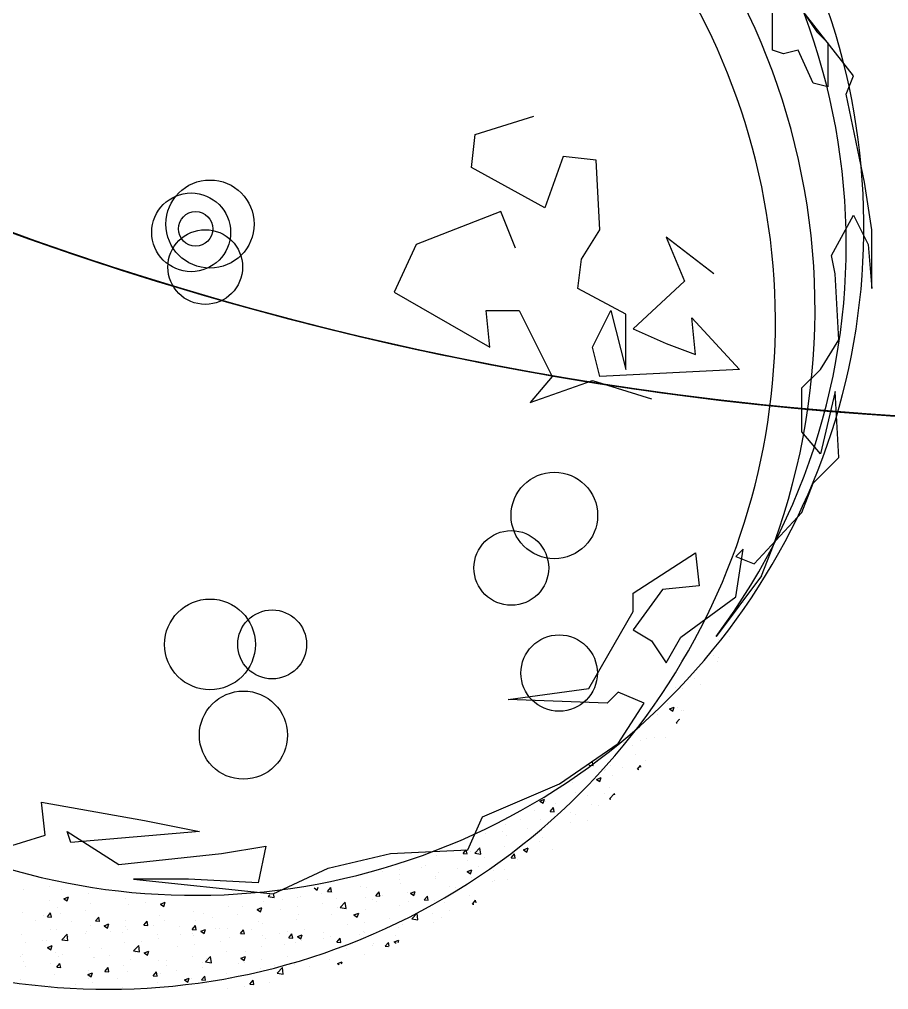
# Model space of a CAD drawing. Extents: x 652 to 897, y 187 to 370.
# Drawn here: x 849.942 to 850.556, y 228.694 to 229.38 of the extents above; entities that cross this region are included whole.
import ezdxf

# ---------------------------------------------------------------- set-up
doc = ezdxf.new("R2010")
doc.units = 0
doc.layers.get('0').update_dxf_attribs({"linetype": 'CONTINUOUS'})
doc.layers.add('40', color=3, linetype='CONTINUOUS')
doc.layers.add('ROAD', color=1, linetype='CONTINUOUS')

# ---------------------------------------------------------------- blocks, each defined once
blk = doc.blocks.new('PLANT90')
for start, end in [(98.1984, 120.329), (53.1984, 75.329), (143.1984, 165.329), (8.1984, 30.329), (188.1984, 210.329), (323.1984, 345.329), (233.1984, 255.329), (278.1984, 300.329)]:
    blk.add_arc((121.2, -11.9), 5000, start, end)
blk = doc.blocks.new('WH34')
at = {"layer": '40', "color": 3}
for p, q in [((214.18, -111.43), (197.29, -134.05)), ((211.74, -116.64), (211.74, -116.64)), ((207.33, -121.23), (207.33, -121.23)), ((198.15, -135.16), (198.15, -135.16)), ((202.36, -133.94), (202.36, -133.94)), ((196.53, -141.12), (196.53, -141.12)), ((197.85, -143.48), (197.85, -143.48)), ((198.28, -141.97), (198.28, -141.97)), ((187.94, -149.11), (187.94, -149.11)), ((189.42, -149.51), (189.42, -149.51)), ((182.23, -153.08), (182.23, -153.08)), ((184.91, -153.41), (184.91, -153.41)), ((191.7, -151.83), (191.7, -151.83)), ((179.17, -158.86), (179.17, -158.86)), ((179.94, -160.97), (181.69, -160.3)), ((179.94, -160.97), (181.19, -161.81)), ((181.18, -161.81), (181.69, -160.3)), ((182.91, -160.36), (182.91, -160.36)), ((184.61, -161.73), (184.61, -161.73)), ((185.13, -161.69), (185.13, -161.69)), ((171.77, -163.49), (171.77, -163.49)), ((175.66, -162.94), (175.66, -162.94)), ((182.53, -166.18), (183.73, -164.74)), ((183.76, -164.93), (183.73, -164.75)), ((182.53, -166.18), (182.81, -166.2)), ((169.08, -172.8), (169.08, -172.8)), ((171.47, -171.81), (171.47, -171.81)), ((174.3, -171.64), (174.3, -171.64)), ((178.55, -171.55), (178.55, -171.55)), ((162.82, -173.62), (162.82, -173.62)), ((166.23, -174.43), (166.23, -174.43)), ((152.72, -180.28), (152.72, -180.28)), ((167.3, -177.78), (167.3, -177.78)), ((171.17, -180.13), (171.17, -180.13)), ((150.13, -181.85), (150.31, -181.63)), ((150.13, -181.85), (151.63, -181.98)), ((151.63, -181.98), (151.41, -180.79)), ((155.98, -183.78), (155.98, -183.78)), ((156.25, -183.48), (156.25, -183.48)), ((158.18, -182.01), (158.18, -182.01)), ((162.5, -182.66), (162.5, -182.66)), ((168.06, -183.42), (169.27, -181.98)), ((168.06, -183.42), (168.65, -183.47)), ((169.39, -182.63), (169.27, -181.98)), ((152.85, -187.16), (154.6, -186.49)), ((152.85, -187.16), (154.1, -188)), ((154.1, -188.01), (154.6, -186.5)), ((158.71, -185.77), (158.71, -185.77)), ((144.13, -188.27), (144.13, -188.27)), ((157.88, -190.33), (157.88, -190.33)), ((131.85, -195.23), (133.6, -194.56)), ((133.09, -196.07), (133.6, -194.56)), ((145.25, -191.93), (145.25, -191.93)), ((149.67, -193.34), (149.67, -193.34)), ((155.93, -192.52), (155.93, -192.52)), ((157.68, -194.43), (159.62, -192.4)), ((157.68, -194.43), (158.15, -194.5)), ((159.69, -192.96), (159.62, -192.4)), ((131.85, -195.23), (133.09, -196.07)), ((133.88, -195.42), (133.88, -195.42)), ((135.67, -199.08), (136.88, -197.65)), ((137.16, -199.22), (136.87, -197.65)), ((137.77, -195.99), (137.77, -195.99)), ((151.12, -196.55), (151.12, -196.55)), ((153.68, -197.02), (153.68, -197.02)), ((129.7, -198.79), (129.7, -198.79)), ((132.11, -202.01), (132.11, -202.01)), ((135.67, -199.08), (137.16, -199.21)), ((139.1, -199.52), (139.1, -199.52)), ((143.04, -199.35), (143.04, -199.35)), ((144.95, -200.25), (144.95, -200.25)), ((119.13, -203.89), (119.13, -203.89)), ((124.52, -202.03), (124.52, -202.03)), ((127.3, -205.28), (127.3, -205.28)), ((143.09, -203.2), (143.09, -203.2)), ((149.35, -202.38), (149.35, -202.38)), ((111.58, -207.35), (111.58, -207.35)), ((117.84, -206.53), (117.84, -206.53)), ((119.45, -208.13), (119.45, -208.13)), ((132.8, -208.7), (132.8, -208.7)), ((107.63, -214.64), (109.58, -212.62)), ((109.85, -214.99), (109.58, -212.62)), ((118.82, -212.21), (118.82, -212.21)), ((125.77, -213.36), (127.52, -212.68)), ((127.01, -214.2), (127.51, -212.69)), ((131.81, -210.34), (131.81, -210.34)), ((93.36, -215.57), (93.36, -215.57)), ((103.28, -214.75), (104.48, -213.31)), ((103.28, -214.75), (104.77, -214.88)), ((104.77, -214.88), (104.48, -213.32)), ((106.19, -213.81), (106.19, -213.81)), ((107.63, -214.64), (109.85, -214.99)), ((111.26, -216.39), (111.26, -216.39)), ((120.73, -215.14), (120.73, -215.14)), ((121.21, -216.32), (122.41, -214.88)), ((121.21, -216.32), (122.7, -216.45)), ((122.7, -216.45), (122.41, -214.89)), ((125.77, -213.36), (127.01, -214.2)), ((136.52, -213.06), (136.52, -213.06)), ((87.89, -219.78), (87.89, -219.78)), ((89.21, -219.29), (89.21, -219.29)), ((105, -217.21), (105, -217.21)), ((108.91, -219.45), (108.91, -219.45)), ((123.49, -216.94), (123.49, -216.94)), ((73.48, -221.36), (73.48, -221.36)), ((79.74, -220.54), (79.74, -220.54)), ((79.82, -222.58), (79.82, -222.58)), ((93.16, -223.14), (93.16, -223.14)), ((94.33, -221.95), (94.33, -221.95)), ((101.24, -220.35), (101.24, -220.35)), ((104.76, -221.42), (106.51, -220.75)), ((104.76, -221.42), (106, -222.26)), ((105.89, -222.13), (105.89, -222.13)), ((106, -222.26), (106.51, -220.75)), ((114.58, -220.91), (114.58, -220.91)), ((118.52, -220.53), (118.52, -220.53)), ((-50.54, -226.85), (-50.54, -226.85)), ((49.07, -228.32), (49.42, -227.26)), ((65.17, -226.95), (65.17, -226.95)), ((79.75, -224.45), (79.75, -224.45)), ((80.07, -225.77), (80.07, -225.77)), ((93.05, -223.89), (93.05, -223.89)), ((98.42, -227.07), (98.42, -227.07)), ((104.68, -226.25), (104.68, -226.25)), ((106.51, -223.7), (106.51, -223.7)), ((114.15, -225), (114.15, -225)), ((114.9, -224.93), (114.9, -224.93)), ((119.85, -224.27), (119.85, -224.27)), ((-60.13, -228.19), (-60.13, -228.19)), ((-46, -228.1), (-46, -228.1)), ((-45.04, -231.54), (-43.29, -230.87)), ((-43.79, -232.38), (-43.29, -230.87)), ((-35.86, -229.56), (-35.86, -229.56)), ((30.9, -230.72), (31.48, -230.12)), ((30.9, -230.72), (33.12, -231.07)), ((33.12, -231.07), (32.99, -229.93)), ((42.88, -230.8), (42.88, -230.8)), ((47.93, -227.55), (49.07, -228.32)), ((50.59, -229.46), (50.59, -229.46)), ((52.95, -228.85), (54.16, -227.41)), ((52.95, -228.85), (54.44, -228.98)), ((54.44, -228.98), (54.15, -227.42)), ((54.61, -229.13), (54.61, -229.13)), ((67.44, -227.37), (67.44, -227.37)), ((70.88, -230.42), (72.09, -228.98)), ((70.88, -230.42), (72.38, -230.55)), ((72.37, -230.55), (72.09, -228.98)), ((73.17, -230.4), (73.17, -230.4)), ((82.63, -229.15), (82.63, -229.15)), ((83.75, -229.48), (85.5, -228.81)), ((83.75, -229.48), (85, -230.32)), ((85, -230.32), (85.5, -228.81)), ((85.74, -229.94), (85.74, -229.94)), ((88.81, -231.99), (90.02, -230.55)), ((90.31, -232.12), (90.02, -230.55)), ((100.32, -227.44), (100.32, -227.44)), ((105.59, -230.46), (105.59, -230.46)), ((-50.44, -232.06), (-50.44, -232.06)), ((-45.04, -231.54), (-43.79, -232.38)), ((-34.97, -233.15), (-34.97, -233.15)), ((-21.99, -231.28), (-21.99, -231.28)), ((-21.06, -233.81), (-21.06, -233.81)), ((-14.8, -232.99), (-14.8, -232.99)), ((-9.11, -233.54), (-7.36, -232.87)), ((-9.11, -233.54), (-7.86, -234.38)), ((-7.87, -234.38), (-7.36, -232.87)), ((16.16, -234.36), (16.16, -234.36)), ((21.43, -234.46), (21.43, -234.46)), ((28.99, -232.6), (28.99, -232.6)), ((36.01, -231.96), (36.01, -231.96)), ((41.62, -231), (41.62, -231)), ((51.12, -233.3), (51.12, -233.3)), ((56.23, -231.36), (56.23, -231.36)), ((57.58, -234.86), (59.53, -232.83)), ((59.8, -235.21), (59.53, -232.83)), ((66.91, -231.22), (66.91, -231.22)), ((69.57, -231.93), (69.57, -231.93)), ((71.16, -232.44), (71.16, -232.44)), ((79.77, -234.09), (79.77, -234.09)), ((82.92, -232.49), (82.92, -232.49)), ((88.81, -231.99), (90.31, -232.12)), ((92.75, -232.22), (92.75, -232.22)), ((96.26, -233.05), (96.26, -233.05)), ((106.74, -233.56), (107.95, -232.12)), ((106.74, -233.56), (107.24, -233.6)), ((108.13, -233.08), (107.95, -232.12)), ((-60.43, -236.51), (-60.43, -236.51)), ((-52.58, -237.96), (-52.58, -237.96)), ((-51.17, -238.24), (-49.97, -236.8)), ((-49.68, -238.37), (-49.97, -236.81)), ((-47.6, -234.75), (-47.6, -234.75)), ((-46.32, -237.13), (-46.32, -237.13)), ((-36.85, -235.89), (-36.85, -235.89)), ((-9.45, -237.84), (-9.45, -237.84)), ((3.17, -236.24), (3.17, -236.24)), ((6.85, -236.96), (6.85, -236.96)), ((19.6, -237.45), (19.6, -237.45)), ((26.82, -235.54), (28.57, -234.87)), ((26.82, -235.54), (28.06, -236.38)), ((28.06, -236.39), (28.57, -234.88)), ((35.39, -235.37), (35.39, -235.37)), ((41.65, -234.55), (41.65, -234.55)), ((42, -237.45), (42, -237.45)), ((54.3, -237.45), (54.3, -237.45)), ((56.58, -234.95), (56.58, -234.95)), ((57.58, -234.86), (59.8, -235.2)), ((62.75, -237.55), (64.5, -236.87)), ((62.75, -237.55), (63.99, -238.39)), ((63.99, -238.39), (64.5, -236.88)), ((67.14, -235.69), (67.14, -235.69)), ((84.26, -239), (86.21, -236.97)), ((86.48, -239.34), (86.21, -236.97)), ((91.85, -236.93), (91.85, -236.93)), ((98.11, -236.11), (98.11, -236.11)), ((-55.41, -239.63), (-55.41, -239.63)), ((-51.17, -238.24), (-49.68, -238.37)), ((-42.06, -240.19), (-42.06, -240.19)), ((-35.28, -241.47), (-35.28, -241.47)), ((-33.24, -239.81), (-32.03, -238.37)), ((-33.24, -239.81), (-31.74, -239.94)), ((-31.75, -239.94), (-32.03, -238.38)), ((-30.11, -241.61), (-28.36, -240.93)), ((-30.11, -241.61), (-28.87, -242.44)), ((-28.87, -242.45), (-28.36, -240.94)), ((-28.72, -240.75), (-28.72, -240.75)), ((-22.29, -239.6), (-22.29, -239.6)), ((-15.37, -241.32), (-15.37, -241.32)), ((-15.31, -241.38), (-14.1, -239.94)), ((-15.31, -241.38), (-13.81, -241.51)), ((-13.81, -241.51), (-14.1, -239.94)), ((-11.91, -241.6), (-11.91, -241.6)), ((-7.73, -239.47), (-7.73, -239.47)), ((2.62, -242.95), (3.83, -241.51)), ((4.12, -243.08), (3.83, -241.51)), ((3.88, -239.52), (3.88, -239.52)), ((10.14, -238.7), (10.14, -238.7)), ((27.42, -239.95), (27.42, -239.95)), ((28.69, -240.93), (28.69, -240.93)), ((41.32, -239.32), (41.32, -239.32)), ((60.33, -241.08), (60.33, -241.08)), ((66.59, -240.26), (66.59, -240.26)), ((76.06, -239.01), (76.06, -239.01)), ((80.7, -241.19), (80.7, -241.19)), ((84.26, -239), (86.49, -239.34)), ((92.45, -240.54), (92.45, -240.54)), ((95.28, -238.69), (95.28, -238.69)), ((-60.74, -244.83), (-60.74, -244.83)), ((-50.14, -242.98), (-50.14, -242.98)), ((-47.9, -243.07), (-47.9, -243.07)), ((-45.83, -246.8), (-43.88, -244.77)), ((-43.61, -247.15), (-43.88, -244.77)), ((-36.89, -244.47), (-36.89, -244.47)), ((-36.79, -243.55), (-36.79, -243.55)), ((-27.64, -243.67), (-27.64, -243.67)), ((-23.44, -244.11), (-23.44, -244.11)), ((-22.31, -241.97), (-22.31, -241.97)), ((-21.38, -242.85), (-21.38, -242.85)), ((-10.1, -244.68), (-10.1, -244.68)), ((-2.02, -241.88), (-2.02, -241.88)), ((-1.74, -244.96), (-1.74, -244.96)), ((2.62, -242.95), (4.12, -243.08)), ((2.87, -244.56), (2.87, -244.56)), ((3.25, -245.24), (3.25, -245.24)), ((5.81, -243.61), (7.57, -242.94)), ((5.81, -243.61), (7.06, -244.45)), ((7.06, -244.45), (7.56, -242.94)), ((11.32, -242.45), (11.32, -242.45)), ((12.84, -242.45), (12.84, -242.45)), ((15.85, -242.69), (15.85, -242.69)), ((20.56, -244.52), (21.76, -243.08)), ((20.56, -244.52), (22.05, -244.65)), ((22.05, -244.65), (21.76, -243.08)), ((24.67, -243.01), (24.67, -243.01)), ((28.82, -245.23), (28.82, -245.23)), ((35.07, -244.41), (35.07, -244.41)), ((38.01, -243.57), (38.01, -243.57)), ((38.49, -246.08), (39.69, -244.65)), ((39.98, -246.22), (39.69, -244.65)), ((41.74, -245.61), (43.49, -244.94)), ((42.99, -246.45), (43.49, -244.94)), ((44.54, -243.16), (44.54, -243.16)), ((51.36, -244.14), (51.36, -244.14)), ((64.7, -244.7), (64.7, -244.7)), ((66.13, -243.69), (66.13, -243.69)), ((66.83, -244.01), (66.83, -244.01)), ((78.05, -245.26), (78.05, -245.26)), ((79.46, -242.41), (79.46, -242.41)), ((-59.15, -247.82), (-59.15, -247.82)), ((-52.9, -247), (-52.9, -247)), ((-51.47, -246.97), (-51.47, -246.97)), ((-45.83, -246.8), (-43.6, -247.14)), ((-43.43, -245.75), (-43.43, -245.75)), ((-22.59, -247.92), (-22.59, -247.92)), ((-19.15, -250.94), (-17.2, -248.91)), ((-16.92, -251.28), (-17.2, -248.91)), ((-16.32, -247.46), (-16.32, -247.46)), ((-9.76, -246.16), (-9.76, -246.16)), ((3.56, -248.56), (3.56, -248.56)), ((13.03, -247.31), (13.03, -247.31)), ((16.59, -245.8), (16.59, -245.8)), ((29.94, -246.37), (29.94, -246.37)), ((36.97, -248.7), (36.97, -248.7)), ((38.49, -246.08), (39.98, -246.22)), ((41.01, -247.65), (41.01, -247.65)), ((41.74, -245.61), (42.99, -246.45)), ((43.28, -246.93), (43.28, -246.93)), ((51.55, -246.2), (51.55, -246.2)), ((54, -245.77), (54, -245.77)), ((56.42, -247.65), (57.62, -246.22)), ((56.42, -247.65), (57.91, -247.78)), ((56.63, -247.5), (56.63, -247.5)), ((57.91, -247.79), (57.62, -246.22)), ((69.48, -248.87), (69.48, -248.87)), ((69.97, -248.06), (69.97, -248.06)), ((74.35, -249.22), (75.56, -247.79)), ((75.81, -249.2), (75.55, -247.79)), ((77.67, -247.61), (79.42, -246.94)), ((77.67, -247.61), (78.41, -248.11)), ((79.13, -247.8), (79.42, -246.94)), ((-60.38, -252.33), (-60.38, -252.33)), ((-51.12, -249.67), (-49.37, -249)), ((-51.12, -249.67), (-49.88, -250.51)), ((-49.88, -250.51), (-49.37, -249)), ((-48.21, -251.4), (-48.21, -251.4)), ((-45.48, -252.46), (-45.48, -252.46)), ((-35.58, -249.8), (-35.58, -249.8)), ((-30.9, -249.96), (-30.9, -249.96)), ((-19.15, -250.94), (-16.92, -251.28)), ((-18.49, -251.46), (-18.49, -251.46)), ((-15.19, -251.67), (-13.44, -251)), ((-15.19, -251.67), (-13.95, -252.51)), ((-13.95, -252.51), (-13.44, -251)), ((-2.7, -249.38), (-2.7, -249.38)), ((15.55, -251.01), (15.55, -251.01)), ((22.39, -251.2), (22.39, -251.2)), ((28.39, -249.25), (28.39, -249.25)), ((53.75, -250.94), (53.75, -250.94)), ((60.01, -250.12), (60.01, -250.12)), ((66.53, -252.33), (66.53, -252.33)), ((74.35, -249.22), (75.52, -249.32)), ((-61.04, -253.16), (-61.04, -253.16)), ((-60.06, -254.97), (-60.06, -254.97)), ((-50, -255.61), (-50, -255.61)), ((-47.7, -257.05), (-46.5, -255.61)), ((-47.03, -252.9), (-47.03, -252.9)), ((-46.21, -257.18), (-46.5, -255.61)), ((-34.22, -253.53), (-34.22, -253.53)), ((-33.69, -253.46), (-33.69, -253.46)), ((-27.96, -252.71), (-27.96, -252.71)), ((-20.34, -254.03), (-20.34, -254.03)), ((-10.06, -254.48), (-10.06, -254.48)), ((-7, -254.59), (-7, -254.59)), ((2.57, -252.88), (2.57, -252.88)), ((6.35, -255.15), (6.35, -255.15)), ((7.53, -255.07), (9.48, -253.04)), ((7.53, -255.07), (9.76, -255.42)), ((7.81, -253.7), (7.81, -253.7)), ((9.76, -255.42), (9.48, -253.05)), ((19.69, -255.72), (19.69, -255.72)), ((20.74, -253.67), (22.49, -253)), ((20.74, -253.67), (21.98, -254.51)), ((21.98, -254.51), (22.49, -253)), ((22.24, -255.09), (22.24, -255.09)), ((28.5, -254.27), (28.5, -254.27)), ((37.97, -253.02), (37.97, -253.02)), ((40.71, -255.97), (40.71, -255.97)), ((53.69, -254.1), (53.69, -254.1)), ((56.67, -255.68), (58.42, -255)), ((56.67, -255.68), (57.24, -256.06)), ((58.16, -255.76), (58.42, -255.01)), ((-59.47, -256.86), (-59.47, -256.86)), ((-48.51, -259.72), (-48.51, -259.72)), ((-47.7, -257.05), (-46.21, -257.18)), ((-36.2, -259.73), (-34.45, -259.06)), ((-35.88, -258.12), (-35.88, -258.12)), ((-34.95, -260.58), (-34.45, -259.06)), ((-29.77, -258.61), (-28.56, -257.18)), ((-29.77, -258.61), (-28.28, -258.75)), ((-28.28, -258.75), (-28.57, -257.18)), ((-22.9, -256.24), (-22.9, -256.24)), ((-21.35, -258.71), (-21.35, -258.71)), ((-11.84, -260.18), (-10.63, -258.75)), ((-10.35, -260.32), (-10.63, -258.75)), ((-9.28, -259.24), (-9.28, -259.24)), ((-6.77, -256.21), (-6.77, -256.21)), ((-3.02, -258.42), (-3.02, -258.42)), ((6.45, -257.17), (6.45, -257.17)), ((15.25, -259.33), (15.25, -259.33)), ((28.08, -257.57), (28.08, -257.57)), ((33.04, -256.28), (33.04, -256.28)), ((34.21, -259.21), (36.16, -257.18)), ((34.21, -259.21), (36.44, -259.56)), ((36.44, -259.56), (36.16, -257.18)), ((46.38, -256.84), (46.38, -256.84)), ((-61.35, -261.48), (-61.35, -261.48)), ((-36.2, -259.73), (-34.95, -260.57)), ((-35.93, -261.21), (-35.93, -261.21)), ((-34.53, -262.57), (-34.53, -262.57)), ((-25.07, -261.32), (-25.07, -261.32)), ((-11.84, -260.18), (-10.34, -260.31)), ((-10.37, -262.81), (-10.37, -262.81)), ((-0.27, -261.74), (1.48, -261.06)), ((-0.27, -261.74), (0.98, -262.58)), ((0.97, -262.58), (1.48, -261.07)), ((2.26, -261.2), (2.26, -261.2)), ((6.09, -261.75), (7.3, -260.32)), ((6.09, -261.75), (7.59, -261.88)), ((7.59, -261.89), (7.3, -260.32)), ((24.02, -263.32), (25.23, -261.88)), ((24.02, -263.32), (25.52, -263.45)), ((25.52, -263.45), (25.23, -261.89)), ((31.39, -262.88), (31.39, -262.88)), ((-50.51, -263.72), (-50.51, -263.72)), ((-40.79, -263.39), (-40.79, -263.39)), ((-23.2, -264.57), (-23.2, -264.57)), ((15.66, -264.95), (15.66, -264.95)), ((21.92, -264.13), (21.92, -264.13))]:
    blk.add_line(p, q, dxfattribs=at)
for points in [[(-69.71, -213.4), (-51.96, -207.94), (-53.33, -195.66), (-15.1, -202.48), (5.37, -206.58), (-42.41, -210.67), (-43.77, -206.58), (-24.66, -218.85), (13.56, -214.76), (29.94, -212.03), (27.21, -225.67), (1.28, -224.31), (-19.2, -224.31), (32.67, -229.77), (53.15, -220.22), (76.35, -214.76), (105.02, -213.4), (110.48, -201.12), (139.14, -188.84), (160.98, -173.84), (170.54, -158.83), (160.98, -154.74), (156.89, -158.83), (120.03, -157.47), (150.06, -153.38), (166.44, -124.73), (166.44, -117.91), (189.65, -102.91), (191.01, -115.19), (177.36, -116.55), (166.44, -131.55), (173.27, -135.65), (178.73, -143.83), (184.19, -134.28), (204.66, -119.28), (207.39, -101.54), (204.66, -104.27), (211.49, -107), (229.23, -87.9), (233.33, -76.99), (242.88, -67.44), (241.52, -42.89), (236.06, -66.08), (229.23, -57.9), (229.23, -41.53), (236.06, -34.71), (242.88, -23.79), (241.52, 0.76), (240.15, 7.58), (248.34, 22.58), (253.8, 11.67), (255.17, -4.7), (255.17, 17.13), (252.44, 34.86), (245.61, 67.6), (248.34, 74.42), (229.23, 98.97), (234.69, 90.79), (238.79, 86.69), (238.79, 70.33), (233.33, 71.69), (227.87, 83.97), (222.41, 82.6), (218.31, 83.97), (218.31, 100.33)], [(196.47, 0.76), (178.73, 14.4), (185.55, -1.97), (166.44, -19.7), (178.73, -25.16), (189.65, -29.25), (188.28, -15.61), (206.03, -34.71), (154.16, -37.43), (151.43, -26.52), (158.25, -12.88), (163.71, -34.71), (163.71, -14.25), (145.97, -4.7), (147.33, 6.22), (154.16, 17.13), (152.79, 43.04), (140.51, 44.41), (133.68, 25.31), (106.38, 40.32), (107.75, 52.59), (129.59, 59.41)], [(122.76, 10.31), (117.3, 23.95), (85.91, 11.67), (77.72, -6.06), (113.21, -26.52), (111.84, -12.88), (124.13, -12.88), (136.41, -37.43), (128.22, -46.98), (151.43, -38.8), (173.27, -45.62)]]:
    blk.add_lwpolyline(points, dxfattribs=at)
for centre, radius in [((9.25, 19.31), 16.38), ((2.25, 16.23), 14.64), ((3.91, 17.53), 6.4), ((7.47, 3.32), 13.88), ((137.22, -89.03), 16.08), ((121.22, -108.57), 13.88), ((9.25, -136.99), 16.86), ((32.35, -136.99), 12.81), ((138.99, -147.64), 14.21), ((21.69, -170.73), 16.38)]:
    blk.add_circle(centre, radius, dxfattribs=at)
for centre, radius, start, end in [((3.62, 18.35), 248.62, 147.5437, 215.7516), ((-28.96, -16.89), 248.31, 153.0525, 227.8925), ((-22.12, -12.48), 256.18, 227.4192, 337.2791), ((2.14, 11.64), 243.54, 214.674, 323.2562)]:
    blk.add_arc(centre, radius, start, end, dxfattribs=at)

msp = doc.modelspace()

# ---------------------------------------------------------------- linework, layer by layer
at = {"layer": 'ROAD'}
msp.add_arc((874.78416, 236.45493), 26.72099, 180.911279, 255.451977, dxfattribs=at)

# ---------------------------------------------------------------- block references
at = {"color": 82, "xscale": 0.001900799721397561, "yscale": 0.001900800016443327, "zscale": 0.0019008}
msp.add_blockref('WH34', (850.05946, 229.19853), dxfattribs=at)
at = {"layer": '40', "xscale": 0.0004499992355374575, "yscale": 0.0004500006325542927, "zscale": 0.00045, "rotation": 125.4357428130346}
msp.add_blockref('PLANT90', (850.72925, 231.29796), dxfattribs=at)

doc.saveas('drawing.dxf')
